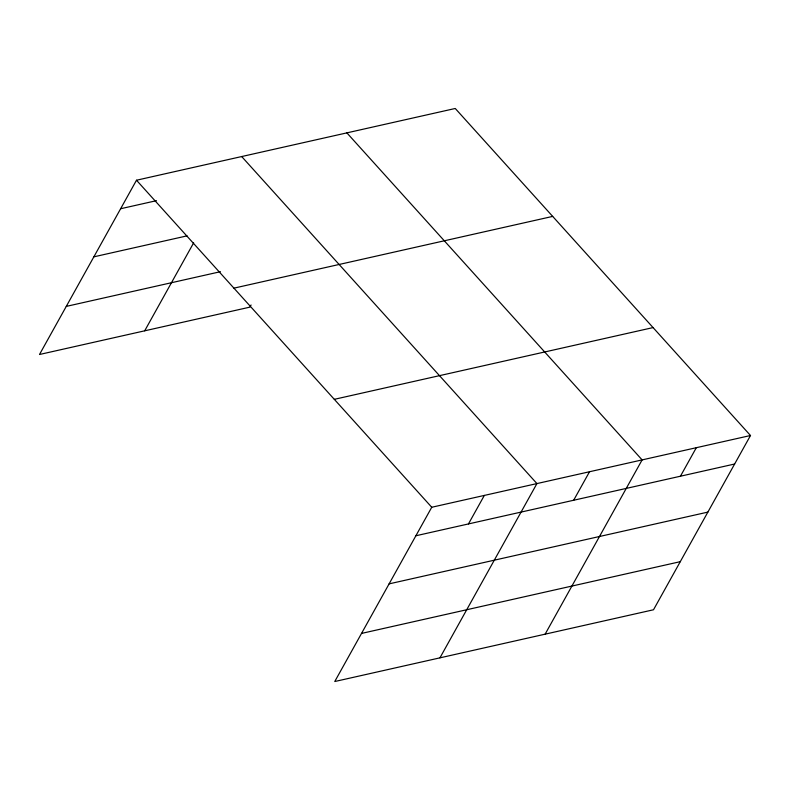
<?xml version="1.0" encoding="UTF-8"?>
<svg xmlns="http://www.w3.org/2000/svg" width="790" height="790" viewBox="0 0 790 790"><rect width="100%" height="100%" fill="white"/><g stroke="black" fill="none" stroke-linecap="round" stroke-linejoin="round"><path stroke-width="1.19" d="M750.5 435.507L431.745 507.259L334.753 681.523L653.508 609.771L750.5 435.507L455.247 108.477L136.492 180.229L39.5 354.493L249.877 307.142L251.072 304.999M144.689 330.822L193.649 242.856M468.47 523.928L484.339 495.419M439.941 657.843L536.933 483.579L241.681 156.548M573.659 500.248L589.528 471.739M545.13 634.163L642.122 459.899L346.879 132.878M680.447 476.212L696.316 447.703M120.623 208.738L156.489 200.67M93.852 256.839L187.092 235.855M66.271 306.401L220.469 271.691M233.929 288.153L552.684 216.401M334.308 399.335L653.063 327.583M415.876 535.768L734.631 464.016M389.105 583.869L707.86 512.108M361.524 633.422L680.279 561.67M136.492 180.229L431.745 507.259"/></g></svg>
